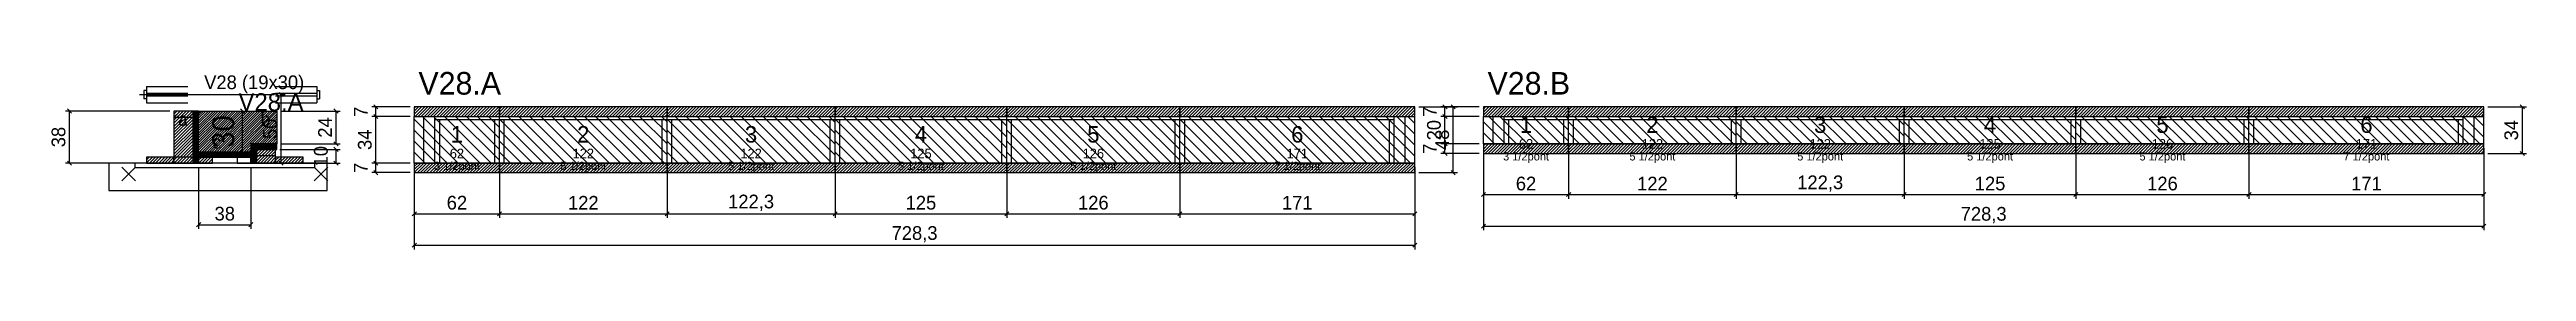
# Model space of a CAD drawing. Extents: x -69 to 1735, y -97 to 33.
import ezdxf
from ezdxf.enums import TextEntityAlignment as Align

# ---------------------------------------------------------------- set-up
doc = ezdxf.new("R2010")
doc.units = 0
for name, color, linetype in [('5', 5, 'Continuous'), ('barrote', 126, 'Continuous'), ('CONCRETO', 251, 'Continuous'), ('COTA', 241, 'Continuous'), ('Cota Seção (2x)', 241, 'Continuous'), ('detalhes', 7, 'Continuous'), ('Hachura', 251, 'Continuous'), ('Madeira', 126, 'Continuous'), ('NOMENCLATURA', 7, 'Continuous'), ('Painéis', 200, 'Continuous'), ('presilha', 224, 'Continuous'), ('Reaproveitamento', 30, 'Continuous'), ('SARR_2.2x7', 40, 'Continuous'), ('SARR_3.5x7', 81, 'Continuous'), ('SCO-___-LAJ', 224, 'Continuous'), ('TENSOR', 224, 'Continuous'), ('texto', 7, 'Continuous'), ('Texto Seção', 7, 'Continuous')]:
    doc.layers.add(name, color=color, linetype=linetype)
doc.dimstyles.new('PAINEL', dxfattribs={"dimtxt": 10, "dimasz": 3, "dimexe": 3, "dimexo": 3, "dimgap": 3, "dimtad": 1, "dimblk": 'OBLIQUE', "dimblk1": 'OBLIQUE', "dimcen": 2.5, "dimclrd": 4, "dimclre": 4, "dimclrt": 240, "dimazin": 3, "dimtfac": 1, "dimtmove": 0, "dimatfit": 3})
doc.dimstyles.new('SECAO2X', dxfattribs={"dimtxt": 16, "dimasz": 3, "dimexe": 3, "dimexo": 3, "dimgap": 3, "dimtad": 1, "dimblk": 'OBLIQUE', "dimblk1": 'OBLIQUE', "dimcen": 2.5, "dimclrd": 4, "dimclre": 4, "dimclrt": 240, "dimazin": 3, "dimtfac": 1, "dimtmove": 0, "dimatfit": 3})

# ---------------------------------------------------------------- blocks, each defined once
blk = doc.blocks.new('_OBLIQUE')
at = {"color": 0, "linetype": 'BYBLOCK'}
blk.add_line((-0.5, -0.5), (0.5, 0.5), dxfattribs=at)

msp = doc.modelspace()

# ---------------------------------------------------------------- hatches: boundary and pattern name
at = {"layer": 'COTA'}
h = msp.add_hatch(dxfattribs=at)
h.set_pattern_fill('ANSI31', scale=0.4)
h.paths.add_polyline_path([(40, -26), (40, 4), (97, 4), (97, -20), (78, -20), (78, -26)])
h = msp.add_hatch(dxfattribs=at)
h.set_pattern_fill('ANSI31', scale=0.5)
h.paths.add_polyline_path([(197, 0), (259, 0), (259, 7), (197, 7)])
h = msp.add_hatch(dxfattribs=at)
h.set_pattern_fill('ANSI31', scale=0.5)
h.paths.add_polyline_path([(259, 0), (381, 0), (381, 7), (259, 7)])
h = msp.add_hatch(dxfattribs=at)
h.set_pattern_fill('ANSI31', scale=0.5)
h.paths.add_polyline_path([(381, 0), (503.3, 0), (503.3, 7), (381, 7)])
h = msp.add_hatch(dxfattribs=at)
h.set_pattern_fill('ANSI31', scale=0.5)
h.paths.add_polyline_path([(503.3, 0), (628.3, 0), (628.3, 7), (503.3, 7)])
h = msp.add_hatch(dxfattribs=at)
h.set_pattern_fill('ANSI31', scale=0.5)
h.paths.add_polyline_path([(628.3, 0), (754.3, 0), (754.3, 7), (628.3, 7)])
h = msp.add_hatch(dxfattribs=at)
h.set_pattern_fill('ANSI31', scale=0.5)
h.paths.add_polyline_path([(754.3, 0), (925.3, 0), (925.3, 7), (754.3, 7)])
h = msp.add_hatch(dxfattribs=at)
h.set_pattern_fill('ANSI31', scale=0.5)
h.paths.add_polyline_path([(975.3, 0), (1037.3, 0), (1037.3, 7), (975.3, 7)])
h = msp.add_hatch(dxfattribs=at)
h.set_pattern_fill('ANSI31', scale=0.5)
h.paths.add_polyline_path([(1037.3, 0), (1159.3, 0), (1159.3, 7), (1037.3, 7)])
h = msp.add_hatch(dxfattribs=at)
h.set_pattern_fill('ANSI31', scale=0.5)
h.paths.add_polyline_path([(1159.3, 0), (1281.6, 0), (1281.6, 7), (1159.3, 7)])
h = msp.add_hatch(dxfattribs=at)
h.set_pattern_fill('ANSI31', scale=0.5)
h.paths.add_polyline_path([(1281.6, 0), (1406.6, 0), (1406.6, 7), (1281.6, 7)])
h = msp.add_hatch(dxfattribs=at)
h.set_pattern_fill('ANSI31', scale=0.5)
h.paths.add_polyline_path([(1406.6, 0), (1532.6, 0), (1532.6, 7), (1406.6, 7)])
h = msp.add_hatch(dxfattribs=at)
h.set_pattern_fill('ANSI31', scale=0.5)
h.paths.add_polyline_path([(1532.6, 0), (1703.6, 0), (1703.6, 7), (1532.6, 7)])
h = msp.add_hatch(dxfattribs=at)
h.set_pattern_fill('ANSI31', scale=0.5)
h.paths.add_polyline_path([(197, -41), (259, -41), (259, -34), (197, -34)])
h = msp.add_hatch(dxfattribs=at)
h.set_pattern_fill('ANSI31', scale=0.5)
h.paths.add_polyline_path([(259, -41), (381, -41), (381, -34), (259, -34)])
h = msp.add_hatch(dxfattribs=at)
h.set_pattern_fill('ANSI31', scale=0.5)
h.paths.add_polyline_path([(381, -41), (503.3, -41), (503.3, -34), (381, -34)])
h = msp.add_hatch(dxfattribs=at)
h.set_pattern_fill('ANSI31', scale=0.5)
h.paths.add_polyline_path([(503.3, -41), (628.3, -41), (628.3, -34), (503.3, -34)])
h = msp.add_hatch(dxfattribs=at)
h.set_pattern_fill('ANSI31', scale=0.5)
h.paths.add_polyline_path([(628.3, -41), (754.3, -41), (754.3, -34), (628.3, -34)])
h = msp.add_hatch(dxfattribs=at)
h.set_pattern_fill('ANSI31', scale=0.5)
h.paths.add_polyline_path([(754.3, -41), (925.3, -41), (925.3, -34), (754.3, -34)])
h = msp.add_hatch(dxfattribs=at)
h.set_pattern_fill('ANSI31', scale=0.5)
h.paths.add_polyline_path([(975.3, -27), (1037.3, -27), (1037.3, -20), (975.3, -20)])
h = msp.add_hatch(dxfattribs=at)
h.set_pattern_fill('ANSI31', scale=0.5)
h.paths.add_polyline_path([(1037.3, -27), (1159.3, -27), (1159.3, -20), (1037.3, -20)])
h = msp.add_hatch(dxfattribs=at)
h.set_pattern_fill('ANSI31', scale=0.5)
h.paths.add_polyline_path([(1159.3, -27), (1281.6, -27), (1281.6, -20), (1159.3, -20)])
h = msp.add_hatch(dxfattribs=at)
h.set_pattern_fill('ANSI31', scale=0.5)
h.paths.add_polyline_path([(1281.6, -27), (1406.6, -27), (1406.6, -20), (1281.6, -20)])
h = msp.add_hatch(dxfattribs=at)
h.set_pattern_fill('ANSI31', scale=0.5)
h.paths.add_polyline_path([(1406.6, -27), (1532.6, -27), (1532.6, -20), (1406.6, -20)])
h = msp.add_hatch(dxfattribs=at)
h.set_pattern_fill('ANSI31', scale=0.5)
h.paths.add_polyline_path([(1532.6, -27), (1703.6, -27), (1703.6, -20), (1532.6, -20)])
at = {"layer": 'Hachura'}
h = msp.add_hatch(dxfattribs=at)
h.set_pattern_fill('ANSI31', scale=0.5)
h.paths.add_polyline_path([(22, -34), (36, -34), (36, 4), (22, 4)])
h = msp.add_hatch(dxfattribs=at)
h.set_pattern_fill('ANSI31', scale=0.5)
h.paths.add_polyline_path([(22, -0.4), (36, -0.4), (36, 4), (22, 4)])
h = msp.add_hatch(dxfattribs=at)
h.set_pattern_fill('SOLID')
h.paths.add_polyline_path([(36, -34), (40, -34), (40, 4), (36, 4)])
h = msp.add_hatch(dxfattribs=at)
h.set_pattern_fill('ANSI31', scale=0.5)
h.paths.add_polyline_path([(2, -34), (22, -34), (22, -29.6), (2, -29.6)])
h = msp.add_hatch(dxfattribs=at)
h.set_pattern_fill('SOLID')
h.paths.add_polyline_path([(40, -29.6), (78, -29.6), (78, -26), (40, -26)])
h = msp.add_hatch(dxfattribs=at)
h.set_pattern_fill('ANSI31', scale=0.5)
h.paths.add_polyline_path([(40, -34), (50, -34), (50, -29.6), (40, -29.6)])
h = msp.add_hatch(dxfattribs=at)
h.set_pattern_fill('SOLID')
h.paths.add_polyline_path([(78, -24), (97, -24), (97, -20), (78, -20)])
h = msp.add_hatch(dxfattribs=at)
h.set_pattern_fill('SOLID')
h.paths.add_polyline_path([(78, -34), (82, -34), (82, -24), (78, -24)])
h = msp.add_hatch(dxfattribs=at)
h.set_pattern_fill('ANSI31', scale=0.5)
h.paths.add_polyline_path([(82, -34), (96, -34), (96, -24), (82, -24)])
h = msp.add_hatch(dxfattribs=at)
h.set_pattern_fill('ANSI31', scale=0.5)
h.paths.add_polyline_path([(82, -28.4), (96, -28.4), (96, -24), (82, -24)])
h = msp.add_hatch(dxfattribs=at)
h.set_pattern_fill('ANSI31', scale=0.5)
h.paths.add_polyline_path([(96, -34), (116, -34), (116, -29.6), (96, -29.6)])

# ---------------------------------------------------------------- linework, layer by layer
for p, q in [((0, 19), (0, 13)), ((2, 19), (0, 19)), ((2, 22), (32, 22)), ((2, 22), (2, 10)), ((96, 22), (126, 22)), ((126, 22), (126, 10)), ((126, 19), (128, 19)), ((128, 19), (128, 13)), ((2, 13), (0, 13)), ((2, 17), (32, 17)), ((2, 15), (32, 15)), ((2, 10), (32, 10)), ((96, 17), (126, 17)), ((96, 15), (126, 15)), ((96, 10), (126, 10)), ((126, 13), (128, 13))]:
    msp.add_line(p, q)
at = {"layer": 'barrote'}
msp.add_lwpolyline([(-25.5, -54), (133.5, -54), (133.5, -34), (-25.5, -34)], close=True, dxfattribs=at)
at = {"layer": 'CONCRETO'}
msp.add_lwpolyline([(40, -26), (40, 4), (97, 4), (97, -20), (78, -20), (78, -26)], close=True, dxfattribs=at)
at = {"layer": 'Madeira'}
for points in [[(22, -34), (36, -34), (36, 4), (22, 4)], [(22, -0.4), (36, -0.4), (36, 4), (22, 4)], [(2, -34), (22, -34), (22, -29.6), (2, -29.6)], [(22, -34), (36, -34), (36, -29.6), (22, -29.6)], [(40, -34), (50, -34), (50, -29.6), (40, -29.6)], [(68, -34), (78, -34), (78, -29.6), (68, -29.6)], [(82, -34), (96, -34), (96, -24), (82, -24)], [(82, -28.4), (96, -28.4), (96, -24), (82, -24)], [(96, -34), (116, -34), (116, -29.6), (96, -29.6)]]:
    msp.add_lwpolyline(points, close=True, dxfattribs=at)
at = {"layer": 'Painéis'}
for p, q in [((197, 0), (259, 0)), ((197, -34), (197, 0)), ((259, -34), (259, 0)), ((259, -34), (259, 0)), ((259, 0), (381, 0)), ((259, -34), (259, 0)), ((381, -34), (381, 0)), ((381, -34), (381, 0)), ((381, 0), (503.3, 0)), ((381, -34), (381, 0)), ((503.3, -34), (503.3, 0)), ((503.3, -34), (503.3, 0)), ((503.3, 0), (628.3, 0)), ((503.3, -34), (503.3, 0)), ((628.3, -34), (628.3, 0)), ((628.3, -34), (628.3, 0)), ((628.3, 0), (754.3, 0)), ((628.3, -34), (628.3, 0)), ((754.3, -34), (754.3, 0)), ((754.3, -34), (754.3, 0)), ((754.3, 0), (925.3, 0)), ((754.3, -34), (754.3, 0)), ((925.3, -34), (925.3, 0)), ((975.3, 0), (1037.3, 0)), ((975.3, -20), (975.3, 0)), ((1037.3, -20), (1037.3, 0)), ((1037.3, -20), (1037.3, 0)), ((1037.3, 0), (1159.3, 0)), ((1037.3, -20), (1037.3, 0)), ((1159.3, -20), (1159.3, 0)), ((1159.3, -20), (1159.3, 0)), ((1159.3, 0), (1281.6, 0)), ((1159.3, -20), (1159.3, 0)), ((1281.6, -20), (1281.6, 0)), ((1281.6, -20), (1281.6, 0)), ((1281.6, 0), (1406.6, 0)), ((1281.6, -20), (1281.6, 0)), ((1406.6, -20), (1406.6, 0)), ((1406.6, -20), (1406.6, 0)), ((1406.6, 0), (1532.6, 0)), ((1406.6, -20), (1406.6, 0)), ((1532.6, -20), (1532.6, 0)), ((1532.6, -20), (1532.6, 0)), ((1532.6, 0), (1703.6, 0)), ((1532.6, -20), (1532.6, 0)), ((1703.6, -20), (1703.6, 0)), ((197, -34), (259, -34)), ((259, -34), (381, -34)), ((381, -34), (503.3, -34)), ((503.3, -34), (628.3, -34)), ((628.3, -34), (754.3, -34)), ((754.3, -34), (925.3, -34)), ((975.3, -20), (1037.3, -20)), ((1037.3, -20), (1159.3, -20)), ((1159.3, -20), (1281.6, -20)), ((1281.6, -20), (1406.6, -20)), ((1406.6, -20), (1532.6, -20)), ((1532.6, -20), (1703.6, -20))]:
    msp.add_line(p, q, dxfattribs=at)
for points in [[(36, -34), (40, -34), (40, 4), (36, 4)], [(40, -29.6), (78, -29.6), (78, -26), (40, -26)], [(78, -24), (97, -24), (97, -20), (78, -20)], [(78, -34), (82, -34), (82, -24), (78, -24)]]:
    msp.add_lwpolyline(points, close=True, dxfattribs=at)
at = {"layer": 'presilha'}
for p, q in [((-16, -47), (-6, -37)), ((-16, -37), (-6, -47)), ((124, -47), (134, -37)), ((124, -37), (134, -47))]:
    msp.add_line(p, q, dxfattribs=at)
at = {"layer": 'Reaproveitamento', "color": 30}
for p, q in [((237, -34), (203, 0)), ((245, -34), (211, 0)), ((253, -34), (219, 0)), ((259, -32), (227, 0)), ((259, -24), (235, 0)), ((259, -16), (243, 0)), ((259, -8), (251, 0)), ((259, 0), (259, 0)), ((299, -34), (265, 0)), ((307, -34), (273, 0)), ((315, -34), (281, 0)), ((323, -34), (289, 0)), ((331, -34), (297, 0)), ((339, -34), (305, 0)), ((347, -34), (313, 0)), ((355, -34), (321, 0)), ((363, -34), (329, 0)), ((371, -34), (337, 0)), ((379, -34), (345, 0)), ((381, -28), (353, 0)), ((381, -20), (361, 0)), ((381, -12), (369, 0)), ((381, -4), (377, 0)), ((421, -34), (387, 0)), ((429, -34), (395, 0)), ((437, -34), (403, 0)), ((445, -34), (411, 0)), ((453, -34), (419, 0)), ((461, -34), (427, 0)), ((469, -34), (435, 0)), ((477, -34), (443, 0)), ((485, -34), (451, 0)), ((493, -34), (459, 0)), ((501, -34), (467, 0)), ((503.3, -28.3), (475, 0)), ((503.3, -20.3), (483, 0)), ((503.3, -12.3), (491, 0)), ((503.3, -4.3), (499, 0)), ((543.3, -34), (509.3, 0)), ((551.3, -34), (517.3, 0)), ((559.3, -34), (525.3, 0)), ((567.3, -34), (533.3, 0)), ((575.3, -34), (541.3, 0)), ((583.3, -34), (549.3, 0)), ((591.3, -34), (557.3, 0)), ((599.3, -34), (565.3, 0)), ((607.3, -34), (573.3, 0)), ((615.3, -34), (581.3, 0)), ((623.3, -34), (589.3, 0)), ((628.3, -31), (597.3, 0)), ((628.3, -23), (605.3, 0)), ((628.3, -15), (613.3, 0)), ((628.3, -7), (621.3, 0)), ((668.3, -34), (634.3, 0)), ((676.3, -34), (642.3, 0)), ((684.3, -34), (650.3, 0)), ((692.3, -34), (658.3, 0)), ((700.3, -34), (666.3, 0)), ((708.3, -34), (674.3, 0)), ((716.3, -34), (682.3, 0)), ((724.3, -34), (690.3, 0)), ((732.3, -34), (698.3, 0)), ((740.3, -34), (706.3, 0)), ((748.3, -34), (714.3, 0)), ((754.3, -32), (722.3, 0)), ((754.3, -24), (730.3, 0)), ((754.3, -16), (738.3, 0)), ((754.3, -8), (746.3, 0)), ((754.3, 0), (754.3, 0)), ((794.3, -34), (760.3, 0)), ((802.3, -34), (768.3, 0)), ((810.3, -34), (776.3, 0)), ((818.3, -34), (784.3, 0)), ((826.3, -34), (792.3, 0)), ((834.3, -34), (800.3, 0)), ((842.3, -34), (808.3, 0)), ((850.3, -34), (816.3, 0)), ((858.3, -34), (824.3, 0)), ((866.3, -34), (832.3, 0)), ((874.3, -34), (840.3, 0)), ((882.3, -34), (848.3, 0)), ((890.3, -34), (856.3, 0)), ((898.3, -34), (864.3, 0)), ((906.3, -34), (872.3, 0)), ((914.3, -34), (880.3, 0)), ((922.3, -34), (888.3, 0)), ((925.3, -29), (896.3, 0)), ((925.3, -21), (904.3, 0)), ((925.3, -13), (912.3, 0)), ((925.3, -5), (920.3, 0)), ((999.3, -20), (979.3, 0)), ((1007.3, -20), (987.3, 0)), ((1015.3, -20), (995.3, 0)), ((1023.3, -20), (1003.3, 0)), ((1031.3, -20), (1011.3, 0)), ((1037.3, -18), (1019.3, 0)), ((1037.3, -10), (1027.3, 0)), ((1037.3, -2), (1035.3, 0)), ((1061.3, -20), (1041.3, 0)), ((1069.3, -20), (1049.3, 0)), ((1077.3, -20), (1057.3, 0)), ((1085.3, -20), (1065.3, 0)), ((1093.3, -20), (1073.3, 0)), ((1101.3, -20), (1081.3, 0)), ((1109.3, -20), (1089.3, 0)), ((1117.3, -20), (1097.3, 0)), ((1125.3, -20), (1105.3, 0)), ((1133.3, -20), (1113.3, 0)), ((1141.3, -20), (1121.3, 0)), ((1149.3, -20), (1129.3, 0)), ((1157.3, -20), (1137.3, 0)), ((1159.3, -14), (1145.3, 0)), ((1159.3, -6), (1153.3, 0)), ((1183.3, -20), (1163.3, 0)), ((1191.3, -20), (1171.3, 0)), ((1199.3, -20), (1179.3, 0)), ((1207.3, -20), (1187.3, 0)), ((1215.3, -20), (1195.3, 0)), ((1223.3, -20), (1203.3, 0)), ((1231.3, -20), (1211.3, 0)), ((1239.3, -20), (1219.3, 0)), ((1247.3, -20), (1227.3, 0)), ((1255.3, -20), (1235.3, 0)), ((1263.3, -20), (1243.3, 0)), ((1271.3, -20), (1251.3, 0)), ((1279.3, -20), (1259.3, 0)), ((1281.6, -14.3), (1267.3, 0)), ((1281.6, -6.3), (1275.3, 0)), ((1305.6, -20), (1285.6, 0)), ((1313.6, -20), (1293.6, 0)), ((1321.6, -20), (1301.6, 0)), ((1329.6, -20), (1309.6, 0)), ((1337.6, -20), (1317.6, 0)), ((1345.6, -20), (1325.6, 0)), ((1353.6, -20), (1333.6, 0)), ((1361.6, -20), (1341.6, 0)), ((1369.6, -20), (1349.6, 0)), ((1377.6, -20), (1357.6, 0)), ((1385.6, -20), (1365.6, 0)), ((1393.6, -20), (1373.6, 0)), ((1401.6, -20), (1381.6, 0)), ((1406.6, -17), (1389.6, 0)), ((1406.6, -9), (1397.6, 0)), ((1406.6, -1), (1405.6, 0)), ((1430.6, -20), (1410.6, 0)), ((1438.6, -20), (1418.6, 0)), ((1446.6, -20), (1426.6, 0)), ((1454.6, -20), (1434.6, 0)), ((1462.6, -20), (1442.6, 0)), ((1470.6, -20), (1450.6, 0)), ((1478.6, -20), (1458.6, 0)), ((1486.6, -20), (1466.6, 0)), ((1494.6, -20), (1474.6, 0)), ((1502.6, -20), (1482.6, 0)), ((1510.6, -20), (1490.6, 0)), ((1518.6, -20), (1498.6, 0)), ((1526.6, -20), (1506.6, 0)), ((1532.6, -18), (1514.6, 0)), ((1532.6, -10), (1522.6, 0)), ((1532.6, -2), (1530.6, 0)), ((1556.6, -20), (1536.6, 0)), ((1564.6, -20), (1544.6, 0)), ((1572.6, -20), (1552.6, 0)), ((1580.6, -20), (1560.6, 0)), ((1588.6, -20), (1568.6, 0)), ((1596.6, -20), (1576.6, 0)), ((1604.6, -20), (1584.6, 0)), ((1612.6, -20), (1592.6, 0)), ((1620.6, -20), (1600.6, 0)), ((1628.6, -20), (1608.6, 0)), ((1636.6, -20), (1616.6, 0)), ((1644.6, -20), (1624.6, 0)), ((1652.6, -20), (1632.6, 0)), ((1660.6, -20), (1640.6, 0)), ((1668.6, -20), (1648.6, 0)), ((1676.6, -20), (1656.6, 0)), ((1684.6, -20), (1664.6, 0)), ((1692.6, -20), (1672.6, 0)), ((1700.6, -20), (1680.6, 0)), ((1703.6, -15), (1688.6, 0)), ((1703.6, -7), (1696.6, 0)), ((229, -34), (197, -2)), ((221, -34), (197, -10)), ((213, -34), (197, -18)), ((291, -34), (259, -2)), ((283, -34), (259, -10)), ((275, -34), (259, -18)), ((413, -34), (381, -2)), ((405, -34), (381, -10)), ((397, -34), (381, -18)), ((535.3, -34), (503.3, -2)), ((527.3, -34), (503.3, -10)), ((519.3, -34), (503.3, -18)), ((660.3, -34), (628.3, -2)), ((652.3, -34), (628.3, -10)), ((644.3, -34), (628.3, -18)), ((786.3, -34), (754.3, -2)), ((778.3, -34), (754.3, -10)), ((770.3, -34), (754.3, -18)), ((991.3, -20), (975.3, -4)), ((983.3, -20), (975.3, -12)), ((1053.3, -20), (1037.3, -4)), ((1045.3, -20), (1037.3, -12)), ((1175.3, -20), (1159.3, -4)), ((1167.3, -20), (1159.3, -12)), ((1297.6, -20), (1281.6, -4)), ((1289.6, -20), (1281.6, -12)), ((1422.6, -20), (1406.6, -4)), ((1414.6, -20), (1406.6, -12)), ((1548.6, -20), (1532.6, -4)), ((1540.6, -20), (1532.6, -12)), ((205, -34), (197, -26)), ((197, -34), (197, -34)), ((267, -34), (259, -26)), ((259, -34), (259, -34)), ((389, -34), (381, -26)), ((381, -34), (381, -34)), ((511.3, -34), (503.3, -26)), ((503.3, -34), (503.3, -34)), ((636.3, -34), (628.3, -26)), ((628.3, -34), (628.3, -34)), ((762.3, -34), (754.3, -26)), ((754.3, -34), (754.3, -34)), ((975.3, -20), (975.3, -20)), ((1037.3, -20), (1037.3, -20)), ((1159.3, -20), (1159.3, -20)), ((1281.6, -20), (1281.6, -20)), ((1406.6, -20), (1406.6, -20)), ((1532.6, -20), (1532.6, -20))]:
    msp.add_line(p, q, dxfattribs=at)
at = {"layer": 'SARR_2.2x7'}
for p, q in [((204, -34), (204, 0)), ((918.3, -34), (918.3, 0)), ((982.3, -20), (982.3, 0)), ((1696.6, -20), (1696.6, 0)), ((212, -2.2), (259, -2.2)), ((259, -2.2), (381, -2.2)), ((381, -2.2), (503.3, -2.2)), ((503.3, -2.2), (628.3, -2.2)), ((628.3, -2.2), (754.3, -2.2)), ((754.3, -2.2), (910.3, -2.2)), ((990.3, -2.2), (1037.3, -2.2)), ((1037.3, -2.2), (1159.3, -2.2)), ((1159.3, -2.2), (1281.6, -2.2)), ((1281.6, -2.2), (1406.6, -2.2)), ((1406.6, -2.2), (1532.6, -2.2)), ((1532.6, -2.2), (1688.6, -2.2))]:
    msp.add_line(p, q, dxfattribs=at)
at = {"layer": 'SARR_3.5x7'}
for p, q in [((212, -34), (212, 0)), ((259, -34), (259, 0)), ((259, -34), (259, 0)), ((381, -34), (381, 0)), ((381, -34), (381, 0)), ((503.3, -34), (503.3, 0)), ((503.3, -34), (503.3, 0)), ((628.3, -34), (628.3, 0)), ((628.3, -34), (628.3, 0)), ((754.3, -34), (754.3, 0)), ((754.3, -34), (754.3, 0)), ((910.3, -34), (910.3, 0)), ((990.3, -20), (990.3, 0)), ((1037.3, -20), (1037.3, 0)), ((1037.3, -20), (1037.3, 0)), ((1159.3, -20), (1159.3, 0)), ((1159.3, -20), (1159.3, 0)), ((1281.6, -20), (1281.6, 0)), ((1281.6, -20), (1281.6, 0)), ((1406.6, -20), (1406.6, 0)), ((1406.6, -20), (1406.6, 0)), ((1532.6, -20), (1532.6, 0)), ((1532.6, -20), (1532.6, 0)), ((1688.6, -20), (1688.6, 0)), ((215.5, -34), (215.5, -2.2)), ((255.5, -34), (255.5, -2.2)), ((262.5, -34), (262.5, -2.2)), ((377.5, -34), (377.5, -2.2)), ((384.5, -34), (384.5, -2.2)), ((499.8, -34), (499.8, -2.2)), ((506.8, -34), (506.8, -2.2)), ((624.8, -34), (624.8, -2.2)), ((631.8, -34), (631.8, -2.2)), ((750.8, -34), (750.8, -2.2)), ((757.8, -34), (757.8, -2.2)), ((906.8, -34), (906.8, -2.2)), ((993.8, -20), (993.8, -2.2)), ((1033.8, -20), (1033.8, -2.2)), ((1040.8, -20), (1040.8, -2.2)), ((1155.8, -20), (1155.8, -2.2)), ((1162.8, -20), (1162.8, -2.2)), ((1278.1, -20), (1278.1, -2.2)), ((1285.1, -20), (1285.1, -2.2)), ((1403.1, -20), (1403.1, -2.2)), ((1410.1, -20), (1410.1, -2.2)), ((1529.1, -20), (1529.1, -2.2)), ((1536.1, -20), (1536.1, -2.2)), ((1685.1, -20), (1685.1, -2.2)), ((212, -34), (215.5, -34)), ((255.5, -34), (259, -34)), ((259, -34), (262.5, -34)), ((377.5, -34), (381, -34)), ((381, -34), (384.5, -34)), ((499.8, -34), (503.3, -34)), ((503.3, -34), (506.8, -34)), ((624.8, -34), (628.3, -34)), ((628.3, -34), (631.8, -34)), ((750.8, -34), (754.3, -34)), ((754.3, -34), (757.8, -34)), ((906.8, -34), (910.3, -34)), ((990.3, -20), (993.8, -20)), ((1033.8, -20), (1037.3, -20)), ((1037.3, -20), (1040.8, -20)), ((1155.8, -20), (1159.3, -20)), ((1159.3, -20), (1162.8, -20)), ((1278.1, -20), (1281.6, -20)), ((1281.6, -20), (1285.1, -20)), ((1403.1, -20), (1406.6, -20)), ((1406.6, -20), (1410.1, -20)), ((1529.1, -20), (1532.6, -20)), ((1532.6, -20), (1536.1, -20)), ((1685.1, -20), (1688.6, -20))]:
    msp.add_line(p, q, dxfattribs=at)
at = {"layer": 'SCO-___-LAJ'}
for points in [[(197, 0), (259, 0), (259, 7), (197, 7)], [(259, 0), (381, 0), (381, 7), (259, 7)], [(381, 0), (503.3, 0), (503.3, 7), (381, 7)], [(503.3, 0), (628.3, 0), (628.3, 7), (503.3, 7)], [(628.3, 0), (754.3, 0), (754.3, 7), (628.3, 7)], [(754.3, 0), (925.3, 0), (925.3, 7), (754.3, 7)], [(975.3, 0), (1037.3, 0), (1037.3, 7), (975.3, 7)], [(1037.3, 0), (1159.3, 0), (1159.3, 7), (1037.3, 7)], [(1159.3, 0), (1281.6, 0), (1281.6, 7), (1159.3, 7)], [(1281.6, 0), (1406.6, 0), (1406.6, 7), (1281.6, 7)], [(1406.6, 0), (1532.6, 0), (1532.6, 7), (1406.6, 7)], [(1532.6, 0), (1703.6, 0), (1703.6, 7), (1532.6, 7)], [(-6.5, -37.2), (124.5, -37.2), (124.5, -34), (-6.5, -34)], [(197, -41), (259, -41), (259, -34), (197, -34)], [(259, -41), (381, -41), (381, -34), (259, -34)], [(381, -41), (503.3, -41), (503.3, -34), (381, -34)], [(503.3, -41), (628.3, -41), (628.3, -34), (503.3, -34)], [(628.3, -41), (754.3, -41), (754.3, -34), (628.3, -34)], [(754.3, -41), (925.3, -41), (925.3, -34), (754.3, -34)], [(975.3, -27), (1037.3, -27), (1037.3, -20), (975.3, -20)], [(1037.3, -27), (1159.3, -27), (1159.3, -20), (1037.3, -20)], [(1159.3, -27), (1281.6, -27), (1281.6, -20), (1159.3, -20)], [(1281.6, -27), (1406.6, -27), (1406.6, -20), (1281.6, -20)], [(1406.6, -27), (1532.6, -27), (1532.6, -20), (1406.6, -20)], [(1532.6, -27), (1703.6, -27), (1703.6, -20), (1532.6, -20)]]:
    msp.add_lwpolyline(points, close=True, dxfattribs=at)
at = {"layer": 'TENSOR'}
msp.add_line((-3, 16), (95, 16), dxfattribs=at)

# ---------------------------------------------------------------- texts
at = {"layer": '5'}
for s, height, p in [('1', 12, (1006.3, -6)), ('2', 12, (1098.3, -6)), ('3', 12, (1220.45, -6)), ('4', 12, (1344.1, -6)), ('5', 12, (1469.6, -6)), ('6', 12, (1618.1, -6)), ('1', 12, (228, -13)), ('2', 12, (320, -13)), ('3', 12, (442.15, -13)), ('4', 12, (565.8, -13)), ('5', 12, (691.3, -13)), ('6', 12, (839.8, -13)), ('62', 7, (1006.3, -20)), ('122', 7, (1098.3, -20)), ('122', 7, (1220.45, -20)), ('125', 7, (1344.1, -20)), ('126', 7, (1469.6, -20)), ('171', 7, (1618.1, -20)), ('62', 7, (228, -27)), ('122', 7, (320, -27)), ('122', 7, (442.15, -27)), ('125', 7, (565.8, -27)), ('126', 7, (691.3, -27)), ('171', 7, (839.8, -27))]:
    msp.add_text(s, height=height, dxfattribs=at).set_placement(p, align=Align.MIDDLE_CENTER)
at = {"layer": 'detalhes'}
for s, p in [('a', (25, -6.7)), ('b', (85, -6.7)), ('c', (50, -23.5))]:
    msp.add_text(s, height=9.6, dxfattribs=at).set_placement(p)
at = {"layer": 'NOMENCLATURA'}
for s, p in [('V28.A', (200, 16)), ('V28.B', (978.3, 16))]:
    msp.add_text(s, height=16.5, dxfattribs=at).set_placement(p)
at = {"layer": 'texto', "char_height": 6, "attachment_point": 5}
for s, insert in [('3 1/2pont', (228, -37)), ('5 1/2pont', (320, -37)), ('5 1/2pont', (442.15, -37)), ('5 1/2pont', (565.8, -37)), ('5 1/2pont', (691.3, -37)), ('7 1/2pont', (839.8, -37)), ('3 1/2pont', (1006.3, -30)), ('5 1/2pont', (1098.3, -30)), ('5 1/2pont', (1220.45, -30)), ('5 1/2pont', (1344.1, -30)), ('5 1/2pont', (1469.6, -30)), ('7 1/2pont', (1618.1, -30))]:
    msp.add_mtext(s, dxfattribs=dict(at, insert=insert))
at = {"layer": 'Texto Seção'}
for s, height, p in [('V28 (19x30)', 10, (44, 20)), ('V28.A', 13, (69, 4))]:
    msp.add_text(s, height=height, dxfattribs=at).set_placement(p)

# ---------------------------------------------------------------- dimensions: what is measured, and where the dimension line sits
at = {"layer": 'COTA'}
for base, p1, p2 in [((-54, -34), (2, -34), (22, 4)), ((100, -34), (96, -34), (96, 16)), ((140, -20), (97, -20), (97, 4)), ((169, 0), (197, 0), (197, 7)), ((169, -34), (197, -34), (197, 0)), ((953.3, -41), (925.3, -41), (925.3, 7)), ((947.3, 0), (975.3, 0), (975.3, 7)), ((947.3, -20), (975.3, -20), (975.3, 0)), ((1731.6, -27), (1703.6, -27), (1703.6, 7)), ((140, -34), (96, -34), (96, -24)), ((169, -41), (197, -41), (197, -34)), ((947.3, -27), (975.3, -27), (975.3, -20))]:
    msp.add_linear_dim(base=base, p1=p1, p2=p2, angle=90, dimstyle='PAINEL', dxfattribs=at).render()
for base, p1, p2 in [((40, -79), (40, -34), (78, -34)), ((197, -71), (197, -34), (259, -34)), ((197, -94), (197, -34), (925.3, -34)), ((259, -71), (259, -34), (381, -34)), ((381, -71), (381, -34), (503.3, -34)), ((503.3, -71), (503.3, -34), (628.3, -34)), ((628.3, -71), (628.3, -34), (754.3, -34)), ((754.3, -71), (754.3, -34), (925.3, -34)), ((975.3, -57), (975.3, -20), (1037.3, -20)), ((975.3, -80), (975.3, -20), (1703.6, -20)), ((1037.3, -57), (1037.3, -20), (1159.3, -20)), ((1159.3, -57), (1159.3, -20), (1281.6, -20)), ((1281.6, -57), (1281.6, -20), (1406.6, -20)), ((1406.6, -57), (1406.6, -20), (1532.6, -20)), ((1532.6, -57), (1532.6, -20), (1703.6, -20))]:
    msp.add_linear_dim(base=base, p1=p1, p2=p2, dimstyle='PAINEL', dxfattribs=at).render()
at = {"layer": 'Cota Seção (2x)'}
msp.add_linear_dim(base=(72, -26), p1=(40, -26), p2=(40, 4), angle=90, dimstyle='SECAO2X', dxfattribs=at).render()

doc.saveas('drawing.dxf')
